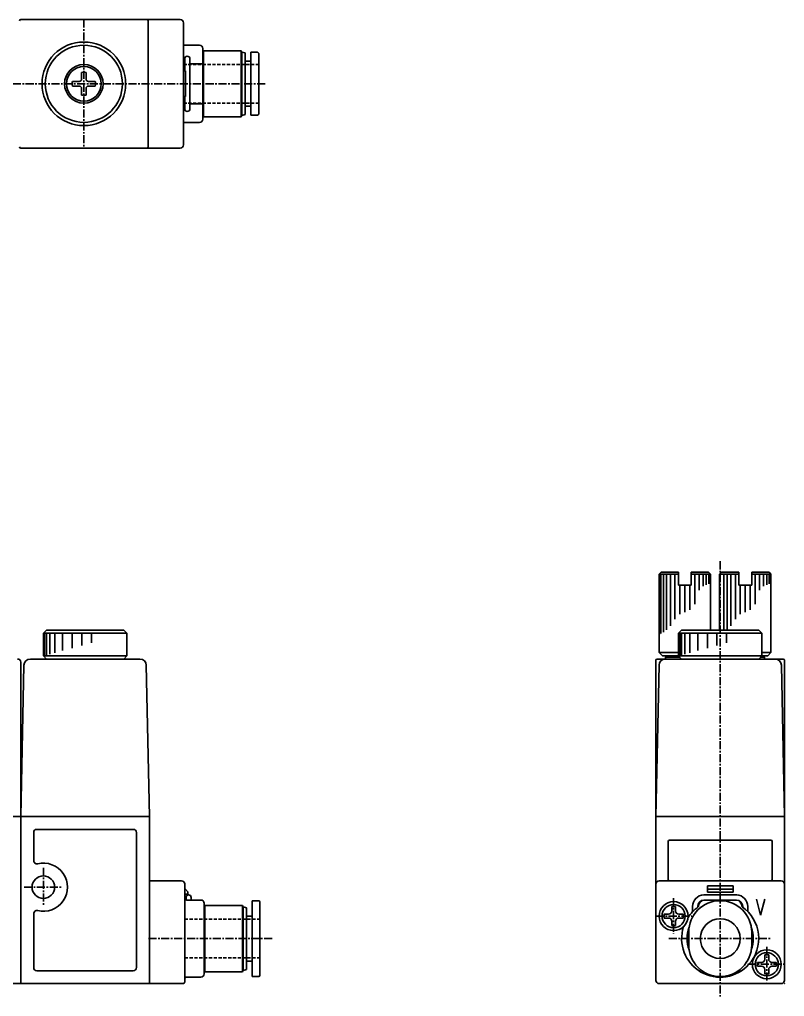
# Model space of a CAD drawing. Extents: x -442 to -171, y 52 to 247.
# Drawn here: x -289.7 to -170.7, y 95.1 to 247.1 of the extents above; entities that cross this region are included whole.
import ezdxf

# ---------------------------------------------------------------- set-up
doc = ezdxf.new("R2010")
doc.units = 0
doc.linetypes.add('CENTER', pattern=[2, 1.25, -0.25, 0.25, -0.25])
doc.linetypes.add('DASHED', pattern=[0.75, 0.5, -0.25])
doc.layers.get('0').update_dxf_attribs({"linetype": 'CONTINUOUS'})
doc.layers.add('CENTER', color=1, linetype='CENTER')
doc.styles.add('MX_NOTE_STANDARD', font='txt.shx', dxfattribs={"bigfont": 'extfont.shx'})

msp = doc.modelspace()

# ---------------------------------------------------------------- linework, layer by layer
at = {"color": 7, "linetype": 'CONTINUOUS'}
for p, q in [((-289.47, 247.15), (-264.67, 247.15)), ((-269.67, 246.95), (-269.67, 227.35)), ((-264.17, 227.65), (-264.17, 246.65)), ((-264.17, 243.15), (-261.67, 243.15)), ((-261.17, 242.65), (-261.17, 231.65)), ((-261.17, 242.2), (-261.07, 242.3)), ((-261.07, 242.3), (-255.2, 242.3)), ((-261.07, 242.3), (-261.07, 232)), ((-255.2, 242.3), (-255.2, 232)), ((-255.07, 242.08), (-255.2, 242.3)), ((-255.07, 242.08), (-255.07, 232.21)), ((-255.07, 242.08), (-254.57, 241.95)), ((-254.57, 232.35), (-254.57, 241.95)), ((-253.67, 242.05), (-253.67, 232.25)), ((-252.67, 242.05), (-253.67, 242.05)), ((-252.47, 241.85), (-252.47, 232.45)), ((-264.17, 240.25), (-264.17, 234.05)), ((-264.17, 240.25), (-263.97, 240.25)), ((-263.97, 239.15), (-263.97, 241.05)), ((-263.17, 233.25), (-263.17, 241.05)), ((-263.17, 240.25), (-261.17, 240.25)), ((-253.67, 240.65), (-254.57, 240.65)), ((-280.03, 238.91), (-280.03, 237.87)), ((-279.31, 238.91), (-279.31, 237.87)), ((-264.17, 239.15), (-263.87, 239.15)), ((-263.87, 239.15), (-263.87, 235.15)), ((-281.44, 237.51), (-280.39, 237.51)), ((-278.95, 237.51), (-277.91, 237.51)), ((-281.44, 236.79), (-280.39, 236.79)), ((-280.03, 236.43), (-280.03, 235.38)), ((-279.31, 236.43), (-279.31, 235.38)), ((-278.95, 236.79), (-277.91, 236.79)), ((-264.17, 235.15), (-263.87, 235.15)), ((-263.97, 233.25), (-263.97, 235.15)), ((-264.17, 234.05), (-263.97, 234.05)), ((-263.17, 234.05), (-261.17, 234.05)), ((-253.67, 233.65), (-254.57, 233.65)), ((-264.17, 231.15), (-261.67, 231.15)), ((-261.17, 232.1), (-261.07, 232)), ((-261.07, 232), (-255.2, 232)), ((-255.07, 232.21), (-255.2, 232)), ((-255.07, 232.21), (-254.57, 232.35)), ((-252.67, 232.25), (-253.67, 232.25)), ((-289.47, 227.15), (-264.67, 227.15)), ((-189.87, 161.15), (-190.17, 160.85)), ((-187.17, 161.15), (-189.87, 161.15)), ((-187.17, 161.15), (-187.17, 159.15)), ((-185.17, 161.15), (-182.47, 161.15)), ((-185.17, 161.15), (-185.17, 159.15)), ((-182.47, 161.15), (-182.17, 160.85)), ((-180.47, 161.15), (-180.77, 160.85)), ((-177.77, 161.15), (-180.47, 161.15)), ((-177.77, 161.15), (-177.77, 159.15)), ((-175.77, 161.15), (-173.07, 161.15)), ((-175.77, 161.15), (-175.77, 159.15)), ((-173.07, 161.15), (-172.77, 160.85)), ((-190.17, 160.85), (-190.17, 148.65)), ((-190.17, 160.85), (-187.17, 160.85)), ((-190.11, 151.54), (-190.11, 160.85)), ((-189.89, 151.64), (-189.89, 160.85)), ((-189.51, 151.84), (-189.51, 160.85)), ((-189.01, 152.19), (-189.01, 160.85)), ((-188.41, 152.84), (-188.41, 160.85)), ((-187.71, 153.87), (-187.71, 160.85)), ((-182.17, 160.85), (-185.17, 160.85)), ((-184.63, 156.2), (-184.63, 160.85)), ((-183.94, 158.37), (-183.94, 160.85)), ((-183.33, 159.01), (-183.33, 160.85)), ((-182.83, 159.21), (-182.83, 160.85)), ((-182.46, 159.33), (-182.46, 160.85)), ((-182.23, 159.4), (-182.23, 160.85)), ((-182.17, 160.85), (-182.17, 152.15)), ((-180.77, 160.85), (-180.77, 152.15)), ((-180.77, 160.85), (-177.77, 160.85)), ((-180.11, 152.15), (-180.11, 160.85)), ((-179.61, 152.19), (-179.61, 160.85)), ((-179.01, 152.84), (-179.01, 160.85)), ((-178.31, 153.87), (-178.31, 160.85)), ((-172.77, 160.85), (-175.77, 160.85)), ((-175.23, 156.2), (-175.23, 160.85)), ((-174.54, 158.37), (-174.54, 160.85)), ((-173.93, 159.01), (-173.93, 160.85)), ((-173.43, 159.21), (-173.43, 160.85)), ((-173.06, 159.33), (-173.06, 160.85)), ((-172.83, 159.4), (-172.83, 160.85)), ((-172.77, 160.85), (-172.77, 148.65)), ((-187.17, 159.15), (-185.17, 159.15)), ((-186.96, 154.61), (-186.96, 159.15)), ((-186.17, 159.15), (-186.17, 154.96)), ((-185.39, 155.3), (-185.39, 159.15)), ((-177.77, 159.15), (-175.77, 159.15)), ((-177.56, 154.61), (-177.56, 159.15)), ((-176.77, 159.15), (-176.77, 154.96)), ((-175.99, 155.3), (-175.99, 159.15)), ((-285.97, 151.65), (-285.47, 152.15)), ((-285.47, 152.15), (-273.47, 152.15)), ((-273.47, 152.15), (-272.97, 151.65)), ((-187.17, 151.65), (-186.67, 152.15)), ((-186.67, 152.15), (-174.67, 152.15)), ((-174.67, 152.15), (-174.17, 151.65)), ((-285.97, 151.65), (-272.97, 151.65)), ((-285.97, 151.65), (-285.97, 148.15)), ((-285.77, 151.65), (-285.77, 148.15)), ((-285.47, 151.65), (-285.47, 148.15)), ((-284.97, 151.65), (-284.97, 148.42)), ((-284.17, 151.65), (-284.17, 148.63)), ((-282.97, 151.65), (-282.97, 148.96)), ((-281.47, 151.65), (-281.47, 149.36)), ((-279.97, 151.65), (-279.97, 149.76)), ((-278.47, 151.65), (-278.47, 150.17)), ((-272.97, 151.65), (-272.97, 148.15)), ((-187.17, 151.65), (-174.17, 151.65)), ((-187.17, 151.65), (-187.17, 148.15)), ((-186.97, 151.65), (-186.97, 148.15)), ((-186.67, 151.65), (-186.67, 148.15)), ((-186.17, 151.65), (-186.17, 148.42)), ((-185.37, 151.65), (-185.37, 148.63)), ((-184.17, 151.65), (-184.17, 148.96)), ((-182.67, 151.65), (-182.67, 149.36)), ((-181.17, 151.65), (-181.17, 149.76)), ((-179.67, 151.65), (-179.67, 150.17)), ((-174.17, 151.65), (-174.17, 148.15)), ((-287.99, 147.65), (-270.95, 147.65)), ((-272.97, 148.15), (-285.97, 148.15)), ((-285.97, 148.15), (-285.47, 147.65)), ((-272.97, 148.15), (-273.47, 147.65)), ((-190.67, 147.45), (-190.67, 97.65)), ((-190.47, 147.65), (-170.87, 147.65)), ((-190.17, 148.65), (-187.17, 148.65)), ((-190.17, 148.65), (-189.67, 148.15)), ((-189.67, 148.15), (-187.17, 148.15)), ((-189.17, 147.95), (-188.97, 148.15)), ((-189.17, 147.95), (-186.97, 147.95)), ((-189.17, 147.95), (-189.17, 147.65)), ((-174.17, 148.15), (-187.17, 148.15)), ((-187.17, 148.15), (-186.67, 147.65)), ((-174.17, 148.15), (-174.67, 147.65)), ((-174.37, 147.95), (-173.77, 147.95)), ((-172.77, 148.65), (-174.17, 148.65)), ((-174.17, 148.15), (-173.27, 148.15)), ((-173.77, 147.95), (-173.97, 148.15)), ((-173.77, 147.95), (-173.77, 147.65)), ((-172.77, 148.65), (-173.27, 148.15)), ((-170.67, 147.45), (-170.67, 97.65)), ((-289.47, 147.15), (-289.47, 123.15)), ((-288.99, 146.67), (-289.47, 123.15)), ((-269.47, 123.15), (-269.95, 146.67)), ((-190.19, 146.67), (-190.67, 123.15)), ((-170.67, 123.15), (-171.15, 146.67)), ((-289.47, 123.15), (-301.47, 123.15)), ((-289.47, 123.15), (-289.47, 97.2)), ((-289.47, 123.15), (-269.47, 123.15)), ((-190.67, 123.15), (-170.67, 123.15)), ((-269.47, 123.1), (-269.47, 97.15)), ((-287.47, 120.65), (-287.47, 116.28)), ((-271.97, 121.15), (-286.97, 121.15)), ((-271.47, 120.65), (-271.47, 99.65)), ((-188.77, 119.25), (-188.77, 113.35)), ((-188.57, 119.45), (-172.77, 119.45)), ((-172.57, 119.25), (-172.57, 113.35)), ((-269.47, 113.15), (-264.47, 113.15)), ((-263.97, 112.65), (-263.97, 111.95)), ((-190.17, 113.15), (-171.17, 113.15)), ((-263.97, 111.95), (-263.97, 97.85)), ((-263.97, 111.95), (-263.47, 111.45)), ((-263.97, 111.05), (-263.47, 111.05)), ((-263.47, 111.45), (-263.47, 111.05)), ((-182.67, 112.37), (-182.67, 111.35)), ((-182.67, 112.37), (-178.67, 112.37)), ((-182.67, 111.85), (-178.67, 111.85)), ((-182.67, 111.35), (-178.67, 111.35)), ((-178.67, 112.37), (-178.67, 111.35)), ((-263.77, 110.55), (-263.77, 110.17)), ((-263.67, 110.15), (-261.47, 110.15)), ((-262.97, 110.55), (-262.97, 110.15)), ((-260.97, 109.65), (-260.97, 109.3)), ((-253.47, 110.05), (-253.47, 98.25)), ((-253.47, 110.05), (-252.47, 110.05)), ((-252.27, 109.85), (-252.27, 98.45)), ((-183.24, 110.95), (-178.1, 110.95)), ((-183.23, 110.15), (-178.12, 110.15)), ((-287.47, 108.02), (-287.47, 99.65)), ((-260.97, 109.3), (-260.97, 99)), ((-260.97, 109.2), (-260.87, 109.3)), ((-260.87, 109.3), (-255, 109.3)), ((-260.87, 109.3), (-260.87, 99)), ((-255, 109.3), (-255, 99)), ((-254.87, 109.08), (-255, 109.3)), ((-254.87, 109.08), (-254.87, 99.21)), ((-254.87, 109.08), (-254.37, 108.95)), ((-254.37, 99.35), (-254.37, 108.95)), ((-188.72, 107.95), (-189.39, 107.95)), ((-188.22, 109.12), (-188.22, 108.45)), ((-187.62, 109.12), (-187.62, 108.45)), ((-186.45, 107.95), (-187.12, 107.95)), ((-184.97, 108.33), (-184.97, 109.15)), ((-184.17, 109.15), (-184.17, 109.02)), ((-184.07, 109.15), (-184.07, 109.12)), ((-177.27, 109.15), (-177.27, 109.12)), ((-177.17, 109.15), (-177.17, 109.02)), ((-176.37, 108.33), (-176.37, 109.15)), ((-253.47, 107.65), (-254.37, 107.65)), ((-188.72, 107.35), (-189.39, 107.35)), ((-188.22, 106.85), (-188.22, 106.18)), ((-187.62, 106.85), (-187.62, 106.18)), ((-186.45, 107.35), (-187.12, 107.35)), ((-185.57, 103.15), (-185.57, 105.15)), ((-175.77, 103.15), (-175.77, 105.15)), ((-253.47, 100.65), (-254.37, 100.65)), ((-174.22, 100.45), (-174.89, 100.45)), ((-173.72, 101.62), (-173.72, 100.95)), ((-173.12, 101.62), (-173.12, 100.95)), ((-171.95, 100.45), (-172.62, 100.45)), ((-271.97, 99.15), (-286.97, 99.15)), ((-260.97, 99.1), (-260.87, 99)), ((-260.97, 99), (-260.97, 98.65)), ((-260.87, 99), (-255, 99)), ((-254.87, 99.21), (-255, 99)), ((-254.87, 99.21), (-254.37, 99.35)), ((-174.22, 99.85), (-174.89, 99.85)), ((-173.72, 99.35), (-173.72, 98.68)), ((-173.12, 99.35), (-173.12, 98.68)), ((-171.95, 99.85), (-172.62, 99.85)), ((-263.97, 97.85), (-263.97, 97.45)), ((-263.67, 98.15), (-261.47, 98.15)), ((-253.47, 98.25), (-252.47, 98.25)), ((-301.42, 97.15), (-289.52, 97.15)), ((-269.52, 97.15), (-289.42, 97.15)), ((-269.47, 97.15), (-264.27, 97.15)), ((-190.17, 97.15), (-171.17, 97.15))]:
    msp.add_line(p, q, dxfattribs=at)
at = {"color": 3, "linetype": 'DASHED'}
for p, q in [((-264.17, 240.15), (-252.47, 240.15)), ((-264.17, 234.15), (-252.47, 234.15)), ((-263.97, 107.15), (-252.27, 107.15)), ((-263.97, 107.15), (-263.97, 101.15)), ((-263.97, 107.15), (-263.97, 101.05)), ((-263.97, 101.15), (-252.27, 101.15))]:
    msp.add_line(p, q, dxfattribs=at)
at = {"color": 7, "linetype": 'CONTINUOUS'}
for centre, radius in [((-279.67, 237.15), 6.5), ((-279.67, 237.15), 6), ((-279.67, 237.15), 3), ((-279.67, 237.15), 2.7), ((-285.97, 112.15), 1.75), ((-187.92, 107.65), 2.25), ((-187.92, 107.65), 1.8), ((-180.67, 104.15), 3.1), ((-173.42, 100.15), 2.25), ((-173.42, 100.15), 1.8)]:
    msp.add_circle(centre, radius, dxfattribs=at)
for centre, radius, start, end in [((-289.47, 246.95), 0.2, 90, 180), ((-269.87, 246.95), 0.2, 0, 90), ((-264.67, 246.65), 0.5, 0, 90), ((-261.67, 242.65), 0.5, 0, 90), ((-252.67, 241.85), 0.2, 0, 90), ((-263.57, 241.05), 0.4, 0, 180), ((-279.67, 237.15), 1.8, 78.463, 101.537), ((-279.67, 237.15), 1.8, 168.463, 191.537), ((-280.39, 237.87), 0.36, 270, 0), ((-278.95, 237.87), 0.36, 180, 270), ((-279.67, 237.15), 1.8, 348.463, 11.537), ((-280.39, 236.43), 0.36, 0, 90), ((-278.95, 236.43), 0.36, 90, 180), ((-279.67, 237.15), 1.8, 258.463, 281.537), ((-263.57, 233.25), 0.4, 180, 0), ((-261.67, 231.65), 0.5, 270, 0), ((-252.67, 232.45), 0.2, 270, 0), ((-289.47, 227.35), 0.2, 180, 270), ((-269.87, 227.35), 0.2, 270, 0), ((-264.67, 227.65), 0.5, 270, 0), ((-289.97, 147.15), 0.5, 0, 90), ((-287.99, 146.65), 1, 90, 178.8309), ((-270.95, 146.65), 1, 1.1691, 90), ((-190.47, 147.45), 0.2, 90, 180), ((-189.19, 146.65), 1, 90, 178.8309), ((-172.15, 146.65), 1, 1.1691, 90), ((-170.87, 147.45), 0.2, 0, 90), ((-269.52, 123.1), 0.05, 0, 90), ((-286.97, 120.65), 0.5, 90, 180), ((-271.97, 120.65), 0.5, 0, 90), ((-188.57, 119.25), 0.2, 90, 180), ((-172.77, 119.25), 0.2, 0, 90), ((-286.97, 116.28), 0.5, 180, 283.609), ((-285.97, 112.15), 3.75, 256.391, 103.609), ((-264.47, 112.65), 0.5, 0, 90), ((-190.17, 112.65), 0.5, 90, 180), ((-188.57, 113.35), 0.2, 180, 270), ((-172.77, 113.35), 0.2, 270, 0), ((-171.17, 112.65), 0.5, 0, 90), ((-263.67, 110.45), 0.3, 180, 270), ((-263.37, 110.55), 0.4, 0, 180), ((-261.47, 109.65), 0.5, 0, 90), ((-252.47, 109.85), 0.2, 0, 90), ((-180.67, 105.15), 4.9, 0, 180), ((-183.17, 109.15), 1.8, 92.238, 180), ((-183.17, 109.15), 1, 93.0028, 180), ((-183.07, 109.15), 1, 93.0028, 180), ((-178.27, 109.15), 1, 0, 86.9972), ((-178.17, 109.15), 1, 0, 86.9972), ((-178.17, 109.15), 1.8, 0, 87.762), ((-286.97, 108.02), 0.5, 76.391, 180), ((-187.92, 107.65), 1.5, 168.463, 191.537), ((-188.72, 108.45), 0.5, 270, 0), ((-187.92, 107.65), 1.5, 78.463, 101.537), ((-187.12, 108.45), 0.5, 180, 270), ((-187.92, 107.65), 1.5, 348.463, 11.537), ((-180.67, 104.15), 6, 124.7675, 146.5913), ((-184.12, 109.12), 0.05, 304.7675, 0), ((-177.22, 109.12), 0.05, 180, 235.2325), ((-180.67, 104.15), 6, 318.1897, 55.2325), ((-188.72, 106.85), 0.5, 0, 90), ((-187.12, 106.85), 0.5, 90, 180), ((-187.92, 107.65), 1.5, 258.463, 281.537), ((-180.67, 104.15), 6, 161.8701, 318.1897), ((-180.67, 104.15), 5.15, 160.061, 199.939), ((-180.67, 104.15), 5.15, 340.061, 19.939), ((-180.67, 103.15), 4.9, 180, 0), ((-173.42, 100.15), 1.5, 168.463, 191.537), ((-174.22, 100.95), 0.5, 270, 0), ((-173.42, 100.15), 1.5, 78.463, 101.537), ((-172.62, 100.95), 0.5, 180, 270), ((-173.42, 100.15), 1.5, 348.463, 11.537), ((-286.97, 99.65), 0.5, 180, 270), ((-271.97, 99.65), 0.5, 270, 0), ((-174.22, 99.35), 0.5, 0, 90), ((-172.62, 99.35), 0.5, 90, 180), ((-264.27, 97.45), 0.3, 270, 0), ((-263.67, 97.85), 0.3, 90, 180), ((-261.47, 98.65), 0.5, 270, 0), ((-252.47, 98.45), 0.2, 270, 0), ((-190.17, 97.65), 0.5, 180, 270), ((-173.42, 100.15), 1.5, 258.463, 281.537), ((-171.17, 97.65), 0.5, 270, 0), ((-289.52, 97.2), 0.05, 270, 0), ((-289.42, 97.2), 0.05, 180, 270), ((-269.52, 97.2), 0.05, 270, 0), ((-170.72, 97.2), 0.05, 270, 0)]:
    msp.add_arc(centre, radius, start, end, dxfattribs=at)
at = {"layer": 'CENTER', "color": 1, "linetype": 'CENTER'}
for p, q in [((-279.67, 247.15), (-279.67, 227.15)), ((-251.47, 237.15), (-352.27, 237.15)), ((-180.67, 162.85), (-180.67, 95.15)), ((-285.97, 115.15), (-285.97, 109.15)), ((-288.97, 112.15), (-282.97, 112.15)), ((-187.92, 110.45), (-187.92, 104.88)), ((-190.69, 107.65), (-185.08, 107.65)), ((-269.62, 104.15), (-250.27, 104.15)), ((-188.67, 104.15), (-172.67, 104.15)), ((-173.42, 102.89), (-173.42, 97.36)), ((-176.36, 100.15), (-170.72, 100.15))]:
    msp.add_line(p, q, dxfattribs=at)

# ---------------------------------------------------------------- texts
at = {"color": 1, "linetype": 'CONTINUOUS', "style": 'MX_NOTE_STANDARD', "width": 0.75}
msp.add_text('V', height=2.5, dxfattribs=at).set_placement((-175.11, 107.81))

doc.saveas('drawing.dxf')
